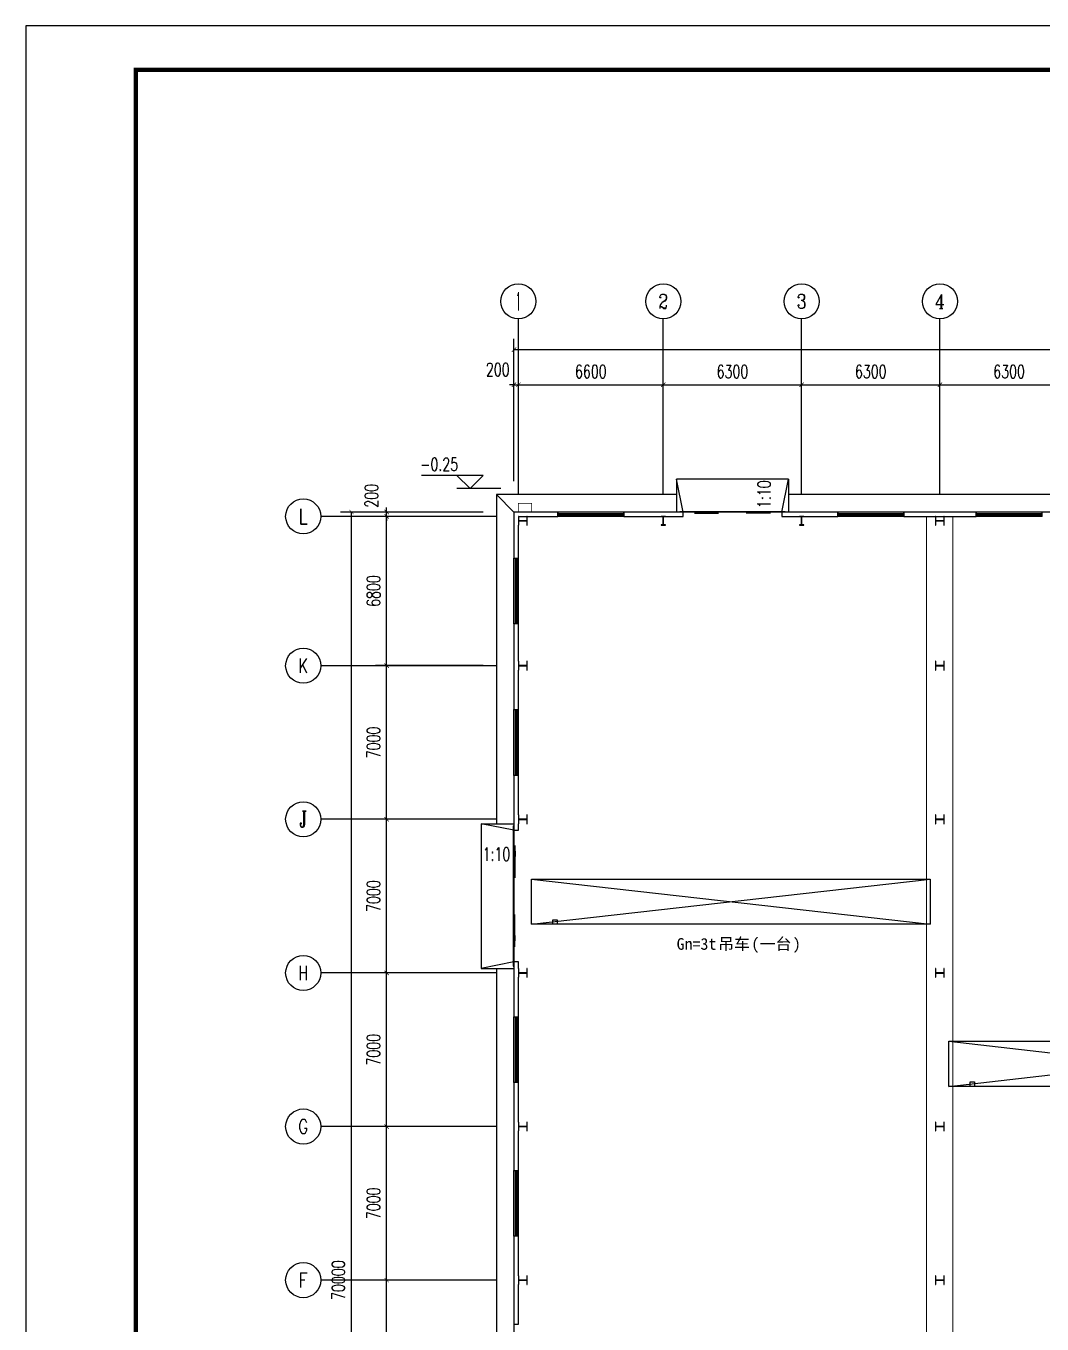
# Model space of a CAD drawing. Extents: x -417156 to 1571408, y 205758 to 1045562.
# Drawn here: x 1225598 to 1271875, y 927454 to 986603 of the extents above; entities that cross this region are included whole.
import ezdxf
from ezdxf.enums import TextEntityAlignment as Align

# ---------------------------------------------------------------- set-up
doc = ezdxf.new("R2010")
doc.units = 0
doc.header["$LTSCALE"] = 1000
doc.header["$MEASUREMENT"] = 0
doc.linetypes.add('DOTE', pattern=[2.42, 2, -0.2, 0.02, -0.2])
doc.layers.get('0').update_dxf_attribs({"linetype": 'CONTINUOUS'})
doc.layers.get('DEFPOINTS').update_dxf_attribs({"linetype": 'CONTINUOUS'})
for name, color, linetype in [('AXIS', 3, 'CONTINUOUS'), ('AXIS_TEXT', 7, 'CONTINUOUS'), ('COLUMN', 99, 'CONTINUOUS'), ('DIM_ELEV', 3, 'CONTINUOUS'), ('DIM_SYMB', 3, 'CONTINUOUS'), ('GROUND', 2, 'CONTINUOUS'), ('PUB_TEXT', 7, 'CONTINUOUS'), ('PUB_TITLE', 4, 'CONTINUOUS'), ('STAIR', 2, 'CONTINUOUS'), ('WALL', 9, 'CONTINUOUS'), ('WINDOW', 99, 'CONTINUOUS')]:
    doc.layers.add(name, color=color, linetype=linetype)
doc.styles.add('_TCH_AXIS', font='COMPLEX', dxfattribs={"bigfont": 'GBCBIG'})
doc.styles.add('_TCH_DIM', font='SIMPLEX', dxfattribs={"bigfont": 'GBCBIG'})
doc.styles.add('_TCH_DYN', font='')
doc.styles.add('COMPLEX', font='COMPLEX')
doc.styles.add('DIM_FONT', font='SIMPLEX', dxfattribs={"width": 0.7, "bigfont": 'GBCBIG'})
doc.styles.get('_TCH_DYN').set_extended_font_data('SimSun')
doc.dimstyles.new('DIMN200', dxfattribs={"dimscale": 2, "dimtxt": 300, "dimasz": 100, "dimexe": 250, "dimexo": 300, "dimgap": 150, "dimtad": 1, "dimdec": 0, "dimzin": 0, "dimtxsty": 'DIM_FONT', "dimblk": 'ARCHTICK', "dimcen": 0.09, "dimclrt": 7, "dimazin": 3, "dimtfac": 1, "dimtdec": 0, "dimtix": 1, "dimtmove": 0, "dimatfit": 3, "dimtolj": 1, "dimtzin": 0})

# ---------------------------------------------------------------- blocks, each defined once
blk = doc.blocks.new('_AXISO')
blk.add_circle((0, 0), 0.5)
at = {"layer": 'AXIS_TEXT', "style": 'COMPLEX', "width": 1.041667}
blk.add_attdef('A', text='', height=0.56, dxfattribs=at).set_placement((-0.25, -0.28), (0.25, -0.28), align=Align.FIT)
blk = doc.blocks.new('_ARCHTICK')
at = {"color": 0, "linetype": 'BYBLOCK', "const_width": 0.15}
blk.add_lwpolyline([(-0.5, -0.5), (0.5, 0.5)], dxfattribs=at)
blk = doc.blocks.new('*D59')
at = {"layer": 'AXIS', "color": 0}
for p, q in [((236509, 286158), (230009, 286158)), ((230509, 216158), (230509, 286158)), ((236509, 216158), (230009, 216158))]:
    blk.add_line(p, q, dxfattribs=at)
at = {"layer": 'DEFPOINTS', "color": 0}
for p in [(230509, 286158), (237109, 286158), (237109, 216158)]:
    blk.add_point(p, dxfattribs=at)
at = {"layer": 'AXIS', "color": 0, "xscale": 200, "yscale": 200, "zscale": 200}
for p, rotation in [((230509, 286158), 90), ((230509, 216158), 270)]:
    blk.add_blockref('_ARCHTICK', p, dxfattribs=dict(at, rotation=rotation))
at = {"layer": 'AXIS', "color": 7, "insert": (229909, 251158), "char_height": 600, "attachment_point": 5, "rotation": 90, "style": 'DIM_FONT'}
blk.add_mtext('\\A1;70000', dxfattribs=at)
blk = doc.blocks.new('*D65')
at = {"layer": 'AXIS', "color": 0}
for p, q in [((236509, 251158), (231609, 251158)), ((232109, 244158), (232109, 251158)), ((236509, 244158), (231609, 244158))]:
    blk.add_line(p, q, dxfattribs=at)
at = {"layer": 'DEFPOINTS', "color": 0}
for p in [(232109, 251158), (237109, 251158), (237109, 244158)]:
    blk.add_point(p, dxfattribs=at)
at = {"layer": 'AXIS', "color": 0, "xscale": 200, "yscale": 200, "zscale": 200}
for p, rotation in [((232109, 251158), 90), ((232109, 244158), 270)]:
    blk.add_blockref('_ARCHTICK', p, dxfattribs=dict(at, rotation=rotation))
at = {"layer": 'AXIS', "color": 7, "insert": (231509, 247658), "char_height": 600, "attachment_point": 5, "rotation": 90, "style": 'DIM_FONT'}
blk.add_mtext('\\A1;7000', dxfattribs=at)
blk = doc.blocks.new('*D66')
at = {"layer": 'AXIS', "color": 0}
for p, q in [((236509, 258158), (231609, 258158)), ((232109, 251158), (232109, 258158)), ((236509, 251158), (231609, 251158))]:
    blk.add_line(p, q, dxfattribs=at)
at = {"layer": 'DEFPOINTS', "color": 0}
for p in [(232109, 258158), (237109, 258158), (237109, 251158)]:
    blk.add_point(p, dxfattribs=at)
at = {"layer": 'AXIS', "color": 0, "xscale": 200, "yscale": 200, "zscale": 200}
for p, rotation in [((232109, 258158), 90), ((232109, 251158), 270)]:
    blk.add_blockref('_ARCHTICK', p, dxfattribs=dict(at, rotation=rotation))
at = {"layer": 'AXIS', "color": 7, "insert": (231509, 254658), "char_height": 600, "attachment_point": 5, "rotation": 90, "style": 'DIM_FONT'}
blk.add_mtext('\\A1;7000', dxfattribs=at)
blk = doc.blocks.new('*D67')
at = {"layer": 'AXIS', "color": 0}
for p, q in [((236509, 265158), (231609, 265158)), ((232109, 258158), (232109, 265158)), ((236509, 258158), (231609, 258158))]:
    blk.add_line(p, q, dxfattribs=at)
at = {"layer": 'DEFPOINTS', "color": 0}
for p in [(232109, 265158), (237109, 265158), (237109, 258158)]:
    blk.add_point(p, dxfattribs=at)
at = {"layer": 'AXIS', "color": 0, "xscale": 200, "yscale": 200, "zscale": 200}
for p, rotation in [((232109, 265158), 90), ((232109, 258158), 270)]:
    blk.add_blockref('_ARCHTICK', p, dxfattribs=dict(at, rotation=rotation))
at = {"layer": 'AXIS', "color": 7, "insert": (231509, 261658), "char_height": 600, "attachment_point": 5, "rotation": 90, "style": 'DIM_FONT'}
blk.add_mtext('\\A1;7000', dxfattribs=at)
blk = doc.blocks.new('*D68')
at = {"layer": 'AXIS', "color": 0}
for p, q in [((236509, 272158), (231609, 272158)), ((232109, 265158), (232109, 272158)), ((236509, 265158), (231609, 265158))]:
    blk.add_line(p, q, dxfattribs=at)
at = {"layer": 'DEFPOINTS', "color": 0}
for p in [(232109, 272158), (237109, 272158), (237109, 265158)]:
    blk.add_point(p, dxfattribs=at)
at = {"layer": 'AXIS', "color": 0, "xscale": 200, "yscale": 200, "zscale": 200}
for p, rotation in [((232109, 272158), 90), ((232109, 265158), 270)]:
    blk.add_blockref('_ARCHTICK', p, dxfattribs=dict(at, rotation=rotation))
at = {"layer": 'AXIS', "color": 7, "insert": (231509, 268658), "char_height": 600, "attachment_point": 5, "rotation": 90, "style": 'DIM_FONT'}
blk.add_mtext('\\A1;7000', dxfattribs=at)
blk = doc.blocks.new('*D69')
at = {"layer": 'AXIS', "color": 0}
for p, q in [((236509, 279158), (231609, 279158)), ((232109, 272158), (232109, 279158)), ((236509, 272158), (231609, 272158))]:
    blk.add_line(p, q, dxfattribs=at)
at = {"layer": 'DEFPOINTS', "color": 0}
for p in [(232109, 279158), (237109, 279158), (237109, 272158)]:
    blk.add_point(p, dxfattribs=at)
at = {"layer": 'AXIS', "color": 0, "xscale": 200, "yscale": 200, "zscale": 200}
for p, rotation in [((232109, 279158), 90), ((232109, 272158), 270)]:
    blk.add_blockref('_ARCHTICK', p, dxfattribs=dict(at, rotation=rotation))
at = {"layer": 'AXIS', "color": 7, "insert": (231509, 275658), "char_height": 600, "attachment_point": 5, "rotation": 90, "style": 'DIM_FONT'}
blk.add_mtext('\\A1;7000', dxfattribs=at)
blk = doc.blocks.new('*D70')
at = {"layer": 'AXIS', "color": 0}
for p, q in [((236509, 285958), (231609, 285958)), ((232109, 279158), (232109, 285958)), ((236509, 279158), (231609, 279158))]:
    blk.add_line(p, q, dxfattribs=at)
at = {"layer": 'DEFPOINTS', "color": 0}
for p in [(232109, 285958), (237109, 285958), (237109, 279158)]:
    blk.add_point(p, dxfattribs=at)
at = {"layer": 'AXIS', "color": 0, "xscale": 200, "yscale": 200, "zscale": 200}
for p, rotation in [((232109, 285958), 90), ((232109, 279158), 270)]:
    blk.add_blockref('_ARCHTICK', p, dxfattribs=dict(at, rotation=rotation))
at = {"layer": 'AXIS', "color": 7, "insert": (231509, 282558), "char_height": 600, "attachment_point": 5, "rotation": 90, "style": 'DIM_FONT'}
blk.add_mtext('\\A1;6800', dxfattribs=at)
blk = doc.blocks.new('*D71')
at = {"layer": 'AXIS', "color": 0}
for p, q in [((232109, 286158), (232109, 286358)), ((236509, 286158), (231609, 286158)), ((236509, 285958), (231609, 285958)), ((232109, 285958), (232109, 286158)), ((232109, 285958), (232109, 285758))]:
    blk.add_line(p, q, dxfattribs=at)
at = {"layer": 'DEFPOINTS', "color": 0}
for p in [(232109, 286158), (237109, 286158), (237109, 285958)]:
    blk.add_point(p, dxfattribs=at)
at = {"layer": 'AXIS', "color": 0, "xscale": 200, "yscale": 200, "zscale": 200}
for p, rotation in [((232109, 286158), 270), ((232109, 285958), 90)]:
    blk.add_blockref('_ARCHTICK', p, dxfattribs=dict(at, rotation=rotation))
at = {"layer": 'AXIS', "color": 7, "insert": (231419, 286898), "char_height": 600, "attachment_point": 5, "rotation": 90, "style": 'DIM_FONT'}
blk.add_mtext('\\A1;200', dxfattribs=at)
blk = doc.blocks.new('$WINLIB2D$00000001')
for p, q in [((-0.5, 0.5), (0.5, 0.5)), ((-0.5, 0.5), (-0.5, -0.5)), ((0.5, -0.5), (0.5, 0.5)), ((0.5, 0.167), (-0.5, 0.167)), ((0.5, -0.167), (-0.5, -0.167)), ((-0.5, -0.5), (0.5, -0.5))]:
    blk.add_line(p, q)
blk = doc.blocks.new('$DORLIB2D$00000130')
at = {"color": 0, "linetype": 'CONTINUOUS'}
for p, q in [((-0.5333, 0.6601), (-0.5333, 0.5127)), ((0, 0.6601), (-0.5333, 0.6601)), ((0, 0.5127), (0, 0.6601)), ((0.5333, 0.6601), (0, 0.6601)), ((0.5333, 0.6601), (0.5333, 0.5127)), ((0, 0.5127), (-0.5333, 0.5127)), ((0.5333, 0.5127), (0, 0.5127)), ((-0.3853, 0.2694), (-0.1396, 0.2694)), ((-0.3853, 0.2694), (-0.2999, 0.2144)), ((-0.2999, 0.2144), (-0.2999, 0.2694)), ((0.3853, 0.2694), (0.1396, 0.2694)), ((0.2999, 0.2144), (0.2999, 0.2694)), ((0.3853, 0.2694), (0.2999, 0.2144))]:
    blk.add_line(p, q, dxfattribs=at)
blk = doc.blocks.new('*D106')
at = {"layer": 'AXIS', "color": 0}
for p, q in [((237909, 287558), (237909, 294058)), ((352309, 287558), (352309, 294058)), ((237909, 293558), (352309, 293558))]:
    blk.add_line(p, q, dxfattribs=at)
at = {"layer": 'DEFPOINTS', "color": 0}
for p in [(352309, 293558), (237909, 286958), (352309, 286958)]:
    blk.add_point(p, dxfattribs=at)
at = {"layer": 'AXIS', "color": 0, "xscale": 200, "yscale": 200, "zscale": 200, "rotation": 180}
blk.add_blockref('_ARCHTICK', (237909, 293558), dxfattribs=at)
at = {"layer": 'AXIS', "color": 0, "xscale": 200, "yscale": 200, "zscale": 200}
blk.add_blockref('_ARCHTICK', (352309, 293558), dxfattribs=at)
at = {"layer": 'AXIS', "color": 7, "insert": (295109, 294158), "char_height": 600, "attachment_point": 5, "style": 'DIM_FONT'}
blk.add_mtext('\\A1;114400', dxfattribs=at)
blk = doc.blocks.new('*D107')
at = {"layer": 'AXIS', "color": 0}
for p, q in [((237909, 287558), (237909, 292458)), ((238109, 287558), (238109, 292458)), ((237909, 291958), (237709, 291958)), ((237909, 291958), (238109, 291958)), ((238109, 291958), (238309, 291958))]:
    blk.add_line(p, q, dxfattribs=at)
at = {"layer": 'DEFPOINTS', "color": 0}
for p in [(238109, 291958), (237909, 286958), (238109, 286958)]:
    blk.add_point(p, dxfattribs=at)
at = {"layer": 'AXIS', "color": 0, "xscale": 200, "yscale": 200, "zscale": 200}
blk.add_blockref('_ARCHTICK', (237909, 291958), dxfattribs=at)
at = {"layer": 'AXIS', "color": 0, "xscale": 200, "yscale": 200, "zscale": 200, "rotation": 180}
blk.add_blockref('_ARCHTICK', (238109, 291958), dxfattribs=at)
at = {"layer": 'AXIS', "color": 7, "insert": (237169, 292648), "char_height": 600, "attachment_point": 5, "style": 'DIM_FONT'}
blk.add_mtext('\\A1;200', dxfattribs=at)
blk = doc.blocks.new('*D108')
at = {"layer": 'AXIS', "color": 0}
for p, q in [((238109, 287558), (238109, 292458)), ((244709, 287558), (244709, 292458)), ((238109, 291958), (244709, 291958))]:
    blk.add_line(p, q, dxfattribs=at)
at = {"layer": 'DEFPOINTS', "color": 0}
for p in [(244709, 291958), (238109, 286958), (244709, 286958)]:
    blk.add_point(p, dxfattribs=at)
at = {"layer": 'AXIS', "color": 0, "xscale": 200, "yscale": 200, "zscale": 200, "rotation": 180}
blk.add_blockref('_ARCHTICK', (238109, 291958), dxfattribs=at)
at = {"layer": 'AXIS', "color": 0, "xscale": 200, "yscale": 200, "zscale": 200}
blk.add_blockref('_ARCHTICK', (244709, 291958), dxfattribs=at)
at = {"layer": 'AXIS', "color": 7, "insert": (241409, 292558), "char_height": 600, "attachment_point": 5, "style": 'DIM_FONT'}
blk.add_mtext('\\A1;6600', dxfattribs=at)
blk = doc.blocks.new('*D109')
at = {"layer": 'AXIS', "color": 0}
for p, q in [((244709, 287558), (244709, 292458)), ((251009, 287558), (251009, 292458)), ((244709, 291958), (251009, 291958))]:
    blk.add_line(p, q, dxfattribs=at)
at = {"layer": 'DEFPOINTS', "color": 0}
for p in [(251009, 291958), (244709, 286958), (251009, 286958)]:
    blk.add_point(p, dxfattribs=at)
at = {"layer": 'AXIS', "color": 0, "xscale": 200, "yscale": 200, "zscale": 200, "rotation": 180}
blk.add_blockref('_ARCHTICK', (244709, 291958), dxfattribs=at)
at = {"layer": 'AXIS', "color": 0, "xscale": 200, "yscale": 200, "zscale": 200}
blk.add_blockref('_ARCHTICK', (251009, 291958), dxfattribs=at)
at = {"layer": 'AXIS', "color": 7, "insert": (247859, 292558), "char_height": 600, "attachment_point": 5, "style": 'DIM_FONT'}
blk.add_mtext('\\A1;6300', dxfattribs=at)
blk = doc.blocks.new('*D110')
at = {"layer": 'AXIS', "color": 0}
for p, q in [((251009, 287558), (251009, 292458)), ((257309, 287558), (257309, 292458)), ((251009, 291958), (257309, 291958))]:
    blk.add_line(p, q, dxfattribs=at)
at = {"layer": 'DEFPOINTS', "color": 0}
for p in [(257309, 291958), (251009, 286958), (257309, 286958)]:
    blk.add_point(p, dxfattribs=at)
at = {"layer": 'AXIS', "color": 0, "xscale": 200, "yscale": 200, "zscale": 200, "rotation": 180}
blk.add_blockref('_ARCHTICK', (251009, 291958), dxfattribs=at)
at = {"layer": 'AXIS', "color": 0, "xscale": 200, "yscale": 200, "zscale": 200}
blk.add_blockref('_ARCHTICK', (257309, 291958), dxfattribs=at)
at = {"layer": 'AXIS', "color": 7, "insert": (254159, 292558), "char_height": 600, "attachment_point": 5, "style": 'DIM_FONT'}
blk.add_mtext('\\A1;6300', dxfattribs=at)
blk = doc.blocks.new('*D111')
at = {"layer": 'AXIS', "color": 0}
for p, q in [((257309, 287558), (257309, 292458)), ((263609, 287558), (263609, 292458)), ((257309, 291958), (263609, 291958))]:
    blk.add_line(p, q, dxfattribs=at)
at = {"layer": 'DEFPOINTS', "color": 0}
for p in [(263609, 291958), (257309, 286958), (263609, 286958)]:
    blk.add_point(p, dxfattribs=at)
at = {"layer": 'AXIS', "color": 0, "xscale": 200, "yscale": 200, "zscale": 200, "rotation": 180}
blk.add_blockref('_ARCHTICK', (257309, 291958), dxfattribs=at)
at = {"layer": 'AXIS', "color": 0, "xscale": 200, "yscale": 200, "zscale": 200}
blk.add_blockref('_ARCHTICK', (263609, 291958), dxfattribs=at)
at = {"layer": 'AXIS', "color": 7, "insert": (260459, 292558), "char_height": 600, "attachment_point": 5, "style": 'DIM_FONT'}
blk.add_mtext('\\A1;6300', dxfattribs=at)
blk = doc.blocks.new('DC')
at = {"color": 2}
for p, q in [((2139922, 388954), (2158083, 391012)), ((2139922, 391012), (2158083, 388954))]:
    blk.add_line(p, q, dxfattribs=at)
for points in [[(2139922, 391012), (2158083, 391012), (2158083, 388954), (2139922, 388954)], [(2140895, 389154), (2141095, 389154), (2141095, 388954), (2140895, 388954)]]:
    blk.add_lwpolyline(points, close=True, dxfattribs=at)
blk = doc.blocks.new('E22')
at = {"color": 8, "const_width": 30}
blk.add_lwpolyline([(238709, 286157.7), (238709, 286557.7), (238109, 286557.7), (238109, 286157.7)], dxfattribs=at)
at = {"layer": 'AXIS', "color": 8}
for p, q in [((238109, 286957.7), (238109, 294957.7)), ((244709, 286957.7), (244709, 294957.7)), ((251009, 286957.7), (251009, 294957.7)), ((257309, 286957.7), (257309, 294957.7)), ((237109, 285957.7), (229109, 285957.7)), ((237109, 279157.7), (229109, 279157.7)), ((237109, 272157.7), (229109, 272157.7)), ((237109, 265157.7), (229109, 265157.7)), ((237109, 258157.7), (229109, 258157.7)), ((237109, 251157.7), (229109, 251157.7))]:
    blk.add_line(p, q, dxfattribs=at)
at = {"layer": 'COLUMN', "color": 8}
for p, q in [((238125, 285957.7), (238109, 285957.7)), ((238109, 285957.7), (238109, 285557.7)), ((238125, 285762.7), (238125, 285957.7)), ((238493, 285762.7), (238125, 285762.7)), ((238125, 285752.7), (238493, 285752.7)), ((238125, 285557.7), (238125, 285752.7)), ((238509, 285957.7), (238493, 285957.7)), ((238493, 285957.7), (238493, 285762.7)), ((238493, 285752.7), (238493, 285557.7)), ((238509, 285557.7), (238509, 285957.7)), ((244809, 285957.7), (244609, 285957.7)), ((244609, 285957.7), (244609, 285947.7)), ((244609, 285947.7), (244696.8, 285947.7)), ((244696.8, 285947.7), (244701.8, 285942.7)), ((244701.8, 285942.7), (244701.8, 285572.7)), ((244707.8, 285942.7), (244712.8, 285947.7)), ((244707.8, 285572.7), (244707.8, 285942.7)), ((244712.8, 285947.7), (244809, 285947.7)), ((244809, 285947.7), (244809, 285957.7)), ((251111, 285957.7), (250911, 285957.7)), ((250911, 285957.7), (250911, 285947.7)), ((250911, 285947.7), (250998.8, 285947.7)), ((250998.8, 285947.7), (251003.8, 285942.7)), ((251003.8, 285942.7), (251003.8, 285572.7)), ((251009.8, 285942.7), (251014.8, 285947.7)), ((251009.8, 285572.7), (251009.8, 285942.7)), ((251014.8, 285947.7), (251111, 285947.7)), ((251111, 285947.7), (251111, 285957.7)), ((257125, 285957.7), (257109, 285957.7)), ((257109, 285957.7), (257109, 285557.7)), ((257125, 285762.7), (257125, 285957.7)), ((257493, 285762.7), (257125, 285762.7)), ((257125, 285752.7), (257493, 285752.7)), ((257125, 285557.7), (257125, 285752.7)), ((257509, 285957.7), (257493, 285957.7)), ((257493, 285957.7), (257493, 285762.7)), ((257493, 285752.7), (257493, 285557.7)), ((257509, 285557.7), (257509, 285957.7)), ((238109, 285557.7), (238125, 285557.7)), ((238493, 285557.7), (238509, 285557.7)), ((244696.8, 285567.7), (244609, 285567.7)), ((244609, 285567.7), (244609, 285557.7)), ((244609, 285557.7), (244809, 285557.7)), ((244701.8, 285572.7), (244696.8, 285567.7)), ((244712.8, 285567.7), (244707.8, 285572.7)), ((244809, 285567.7), (244712.8, 285567.7)), ((244809, 285557.7), (244809, 285567.7)), ((250998.8, 285567.7), (250911, 285567.7)), ((250911, 285567.7), (250911, 285557.7)), ((250911, 285557.7), (251111, 285557.7)), ((251003.8, 285572.7), (250998.8, 285567.7)), ((251014.8, 285567.7), (251009.8, 285572.7)), ((251111, 285567.7), (251014.8, 285567.7)), ((251111, 285557.7), (251111, 285567.7)), ((257109, 285557.7), (257125, 285557.7)), ((257493, 285557.7), (257509, 285557.7)), ((238125, 279357.7), (238109, 279357.7)), ((238109, 279357.7), (238109, 278957.7)), ((238125, 279162.7), (238125, 279357.7)), ((238509, 279357.7), (238493, 279357.7)), ((238493, 279357.7), (238493, 279162.7)), ((238509, 278957.7), (238509, 279357.7)), ((257125, 279357.7), (257109, 279357.7)), ((257109, 279357.7), (257109, 278957.7)), ((257125, 279162.7), (257125, 279357.7)), ((257509, 279357.7), (257493, 279357.7)), ((257493, 279357.7), (257493, 279162.7)), ((257509, 278957.7), (257509, 279357.7)), ((238109, 278957.7), (238125, 278957.7)), ((238493, 279162.7), (238125, 279162.7)), ((238125, 279152.7), (238493, 279152.7)), ((238125, 278957.7), (238125, 279152.7)), ((238493, 279152.7), (238493, 278957.7)), ((238493, 278957.7), (238509, 278957.7)), ((257109, 278957.7), (257125, 278957.7)), ((257493, 279162.7), (257125, 279162.7)), ((257125, 279152.7), (257493, 279152.7)), ((257125, 278957.7), (257125, 279152.7)), ((257493, 279152.7), (257493, 278957.7)), ((257493, 278957.7), (257509, 278957.7)), ((238125, 272357.7), (238109, 272357.7)), ((238109, 272357.7), (238109, 271957.7)), ((238125, 272162.7), (238125, 272357.7)), ((238493, 272162.7), (238125, 272162.7)), ((238125, 272152.7), (238493, 272152.7)), ((238125, 271957.7), (238125, 272152.7)), ((238509, 272357.7), (238493, 272357.7)), ((238493, 272357.7), (238493, 272162.7)), ((238493, 272152.7), (238493, 271957.7)), ((238509, 271957.7), (238509, 272357.7)), ((257125, 272357.7), (257109, 272357.7)), ((257109, 272357.7), (257109, 271957.7)), ((257125, 272162.7), (257125, 272357.7)), ((257493, 272162.7), (257125, 272162.7)), ((257125, 272152.7), (257493, 272152.7)), ((257125, 271957.7), (257125, 272152.7)), ((257509, 272357.7), (257493, 272357.7)), ((257493, 272357.7), (257493, 272162.7)), ((257493, 272152.7), (257493, 271957.7)), ((257509, 271957.7), (257509, 272357.7)), ((238109, 271957.7), (238125, 271957.7)), ((238493, 271957.7), (238509, 271957.7)), ((257109, 271957.7), (257125, 271957.7)), ((257493, 271957.7), (257509, 271957.7)), ((238125, 265357.7), (238109, 265357.7)), ((238109, 265357.7), (238109, 264957.7)), ((238125, 265162.7), (238125, 265357.7)), ((238493, 265162.7), (238125, 265162.7)), ((238125, 265152.7), (238493, 265152.7)), ((238125, 264957.7), (238125, 265152.7)), ((238509, 265357.7), (238493, 265357.7)), ((238493, 265357.7), (238493, 265162.7)), ((238493, 265152.7), (238493, 264957.7)), ((238509, 264957.7), (238509, 265357.7)), ((257125, 265357.7), (257109, 265357.7)), ((257109, 265357.7), (257109, 264957.7)), ((257125, 265162.7), (257125, 265357.7)), ((257493, 265162.7), (257125, 265162.7)), ((257125, 265152.7), (257493, 265152.7)), ((257125, 264957.7), (257125, 265152.7)), ((257509, 265357.7), (257493, 265357.7)), ((257493, 265357.7), (257493, 265162.7)), ((257493, 265152.7), (257493, 264957.7)), ((257509, 264957.7), (257509, 265357.7)), ((238109, 264957.7), (238125, 264957.7)), ((238493, 264957.7), (238509, 264957.7)), ((257109, 264957.7), (257125, 264957.7)), ((257493, 264957.7), (257509, 264957.7)), ((238125, 258357.7), (238109, 258357.7)), ((238109, 258357.7), (238109, 257957.7)), ((238109, 257957.7), (238125, 257957.7)), ((238125, 258162.7), (238125, 258357.7)), ((238493, 258162.7), (238125, 258162.7)), ((238125, 258152.7), (238493, 258152.7)), ((238125, 257957.7), (238125, 258152.7)), ((238509, 258357.7), (238493, 258357.7)), ((238493, 258357.7), (238493, 258162.7)), ((238493, 258152.7), (238493, 257957.7)), ((238493, 257957.7), (238509, 257957.7)), ((238509, 257957.7), (238509, 258357.7)), ((257125, 258357.7), (257109, 258357.7)), ((257109, 258357.7), (257109, 257957.7)), ((257109, 257957.7), (257125, 257957.7)), ((257125, 258162.7), (257125, 258357.7)), ((257493, 258162.7), (257125, 258162.7)), ((257125, 258152.7), (257493, 258152.7)), ((257125, 257957.7), (257125, 258152.7)), ((257509, 258357.7), (257493, 258357.7)), ((257493, 258357.7), (257493, 258162.7)), ((257493, 258152.7), (257493, 257957.7)), ((257493, 257957.7), (257509, 257957.7)), ((257509, 257957.7), (257509, 258357.7)), ((238125, 251357.7), (238109, 251357.7)), ((238109, 251357.7), (238109, 250957.7)), ((238109, 250957.7), (238125, 250957.7)), ((238125, 251162.7), (238125, 251357.7)), ((238493, 251162.7), (238125, 251162.7)), ((238125, 251152.7), (238493, 251152.7)), ((238125, 250957.7), (238125, 251152.7)), ((238509, 251357.7), (238493, 251357.7)), ((238493, 251357.7), (238493, 251162.7)), ((238493, 251152.7), (238493, 250957.7)), ((238493, 250957.7), (238509, 250957.7)), ((238509, 250957.7), (238509, 251357.7)), ((257125, 251357.7), (257109, 251357.7)), ((257109, 251357.7), (257109, 250957.7)), ((257109, 250957.7), (257125, 250957.7)), ((257125, 251162.7), (257125, 251357.7)), ((257493, 251162.7), (257125, 251162.7)), ((257125, 251152.7), (257493, 251152.7)), ((257125, 250957.7), (257125, 251152.7)), ((257509, 251357.7), (257493, 251357.7)), ((257493, 251357.7), (257493, 251162.7)), ((257493, 251152.7), (257493, 250957.7)), ((257493, 250957.7), (257509, 250957.7)), ((257509, 250957.7), (257509, 251357.7))]:
    blk.add_line(p, q, dxfattribs=at)
at = {"layer": 'DIM_ELEV', "color": 8}
for p, q in [((236509.3, 287825.5), (233696.4, 287825.5)), ((235909.3, 287225.5), (235309.3, 287825.5)), ((235909.3, 287225.5), (236509.3, 287825.5)), ((237309.3, 287225.5), (235309.3, 287225.5))]:
    blk.add_line(p, q, dxfattribs=at)
at = {"layer": 'DIM_SYMB', "color": 8}
for points in [[(249808.5, 286431.4, 0, 0, 0), (249808.5, 286868.9, 160, 0, 0), (249808.5, 287468.9, 0, 0, 0)], [(237681.9, 270060.6, 0, 0, 0), (237101.3, 270060.6, 160, 0, 0), (236501.3, 270060.6, 0, 0, 0)]]:
    blk.add_lwpolyline(points, format="xyseb", dxfattribs=at)
at = {"layer": 'GROUND', "color": 8}
for p, q in [((245308.8, 286957.7), (237109, 286957.7)), ((237109, 286957.7), (237109, 271957.7)), ((237909, 286157.7), (237109, 286957.7)), ((264208.8, 286957.7), (250408.8, 286957.7)), ((245308.8, 286157.7), (237909, 286157.7)), ((237909, 286157.7), (237909, 271957.7)), ((264208.8, 286157.7), (250408.8, 286157.7)), ((237109, 265357.7), (237109, 236957.7)), ((237909, 265357.7), (237909, 236957.7))]:
    blk.add_line(p, q, dxfattribs=at)
at = {"layer": 'STAIR', "color": 8}
for p, q in [((250408.8, 287657.7), (245308.8, 287657.7)), ((245308.8, 287657.7), (245308.8, 286157.7)), ((245608.8, 286157.7), (245308.8, 287657.7)), ((250108.8, 286157.7), (250408.8, 287657.7)), ((250408.8, 287657.7), (250408.8, 286157.7)), ((250408.8, 286157.7), (245308.8, 286157.7)), ((236409, 271957.7), (236409, 265357.7)), ((236409, 271957.7), (237909, 271957.7)), ((237909, 271657.7), (236409, 271957.7)), ((237909, 271957.7), (237909, 265357.7)), ((237909, 265657.7), (236409, 265357.7)), ((236409, 265357.7), (237909, 265357.7))]:
    blk.add_line(p, q, dxfattribs=at)
at = {"layer": 'WALL', "color": 8}
for p, q in [((237909, 286157.7), (237909, 284057.7)), ((239909, 286157.7), (237909, 286157.7)), ((238125, 285957.7), (238493, 285957.7)), ((238509, 285957.7), (239909, 285957.7)), ((239909, 285957.7), (239909, 286157.7)), ((244709, 286157.7), (242909, 286157.7)), ((242909, 286157.7), (242909, 285957.7)), ((242909, 285957.7), (244609, 285957.7)), ((245608.8, 286157.7), (244709, 286157.7)), ((244809, 285957.7), (245608.8, 285957.7)), ((245608.8, 285957.7), (245608.8, 286157.7)), ((251006.9, 286157.7), (250108.8, 286157.7)), ((250108.8, 286157.7), (250108.8, 285957.7)), ((250108.8, 285957.7), (250911, 285957.7)), ((252659, 286157.7), (251006.9, 286157.7)), ((251111, 285957.7), (252659, 285957.7)), ((252659, 285957.7), (252659, 286157.7)), ((257109, 286157.7), (255659, 286157.7)), ((255659, 286157.7), (255659, 285957.7)), ((255659, 285957.7), (257109, 285957.7)), ((258959, 286157.7), (257109, 286157.7)), ((257125, 285957.7), (257493, 285957.7)), ((257509, 285957.7), (258959, 285957.7)), ((258959, 285957.7), (258959, 286157.7)), ((238109, 284057.7), (238109, 285557.7)), ((237909, 284057.7), (238109, 284057.7)), ((238109, 281057.7), (237909, 281057.7)), ((237909, 281057.7), (237909, 279157.7)), ((238109, 279357.7), (238109, 281057.7)), ((237909, 279157.7), (237909, 277157.7)), ((238109, 277157.7), (238109, 278957.7)), ((237909, 277157.7), (238109, 277157.7)), ((238109, 274157.7), (237909, 274157.7)), ((237909, 274157.7), (237909, 272157.7)), ((238109, 272357.7), (238109, 274157.7)), ((237909, 272157.7), (237909, 271657.7)), ((237909, 271657.7), (238109, 271657.7)), ((238109, 271657.7), (238109, 271957.7)), ((238109, 265657.7), (237909, 265657.7)), ((237909, 265657.7), (237909, 265157.7)), ((238109, 265357.7), (238109, 265657.7)), ((237909, 265157.7), (237909, 263157.7)), ((238109, 263157.7), (238109, 264957.7)), ((237909, 263157.7), (238109, 263157.7)), ((238109, 260157.7), (237909, 260157.7)), ((237909, 260157.7), (237909, 258157.7)), ((238109, 258357.7), (238109, 260157.7)), ((237909, 258157.7), (237909, 256157.7)), ((238109, 256157.7), (238109, 257957.7)), ((237909, 256157.7), (238109, 256157.7)), ((238109, 253157.7), (237909, 253157.7)), ((237909, 253157.7), (237909, 251157.7)), ((238109, 251357.7), (238109, 253157.7)), ((237909, 251157.7), (237909, 249157.7)), ((238109, 249157.7), (238109, 250957.7)), ((237909, 249157.7), (238109, 249157.7))]:
    blk.add_line(p, q, dxfattribs=at)
at = {"layer": 'AXIS', "color": 8}
ref = blk.add_blockref('_AXISO', (238109, 295757.7), dxfattribs=dict(at, xscale=1600, yscale=1600, zscale=1600))
ref.add_attrib('A', '1', dxfattribs={"layer": 'AXIS_TEXT', "color": 8, "height": 832.5, "style": '_TCH_AXIS', "width": 0.555556}).set_placement((238009.9, 295341.5), (238208.1, 295341.5), align=Align.FIT)
ref = blk.add_blockref('_AXISO', (244709, 295757.7), dxfattribs=dict(at, xscale=1600, yscale=1600, zscale=1600))
ref.add_attrib('A', '2', dxfattribs={"layer": 'AXIS_TEXT', "color": 8, "height": 657.6, "style": '_TCH_AXIS'}).set_placement((244489.8, 295429), (244928.2, 295429), align=Align.FIT)
ref = blk.add_blockref('_AXISO', (251009, 295757.7), dxfattribs=dict(at, xscale=1600, yscale=1600, zscale=1600))
ref.add_attrib('A', '3', dxfattribs={"layer": 'AXIS_TEXT', "color": 8, "height": 657.6, "style": '_TCH_AXIS'}).set_placement((250789.8, 295429), (251228.2, 295429), align=Align.FIT)
ref = blk.add_blockref('_AXISO', (257309, 295757.7), dxfattribs=dict(at, xscale=1600, yscale=1600, zscale=1600))
ref.add_attrib('A', '4', dxfattribs={"layer": 'AXIS_TEXT', "color": 8, "height": 641, "style": '_TCH_AXIS', "width": 0.9375}).set_placement((257080.1, 295437.2), (257537.9, 295437.2), align=Align.FIT)
ref = blk.add_blockref('_AXISO', (228309, 285957.7), dxfattribs=dict(at, xscale=1600, yscale=1600, zscale=1600))
ref.add_attrib('A', 'L', dxfattribs={"layer": 'AXIS_TEXT', "color": 8, "height": 692.6, "style": '_TCH_AXIS', "width": 0.8}).set_placement((228111.1, 285611.5), (228506.9, 285611.5), align=Align.FIT)
ref = blk.add_blockref('_AXISO', (228309, 279157.7), dxfattribs=dict(at, xscale=1600, yscale=1600, zscale=1600))
ref.add_attrib('A', 'K', dxfattribs={"layer": 'AXIS_TEXT', "color": 8, "height": 657.6, "style": '_TCH_AXIS', "width": 0.736842}).set_placement((228089.8, 278829), (228528.2, 278829), align=Align.FIT)
ref = blk.add_blockref('_AXISO', (228309, 272157.7), dxfattribs=dict(at, xscale=1600, yscale=1600, zscale=1600))
ref.add_attrib('A', 'J', dxfattribs={"layer": 'AXIS_TEXT', "color": 8, "height": 729.9, "style": '_TCH_AXIS', "width": 0.909091}).set_placement((228135.2, 271792.8), (228482.8, 271792.8), align=Align.FIT)
ref = blk.add_blockref('_AXISO', (228309, 265157.7), dxfattribs=dict(at, xscale=1600, yscale=1600, zscale=1600))
ref.add_attrib('A', 'H', dxfattribs={"layer": 'AXIS_TEXT', "color": 8, "height": 657.6, "style": '_TCH_AXIS', "width": 0.7}).set_placement((228089.8, 264829), (228528.2, 264829), align=Align.FIT)
ref = blk.add_blockref('_AXISO', (228309, 258157.7), dxfattribs=dict(at, xscale=1600, yscale=1600, zscale=1600))
ref.add_attrib('A', 'G', dxfattribs={"layer": 'AXIS_TEXT', "color": 8, "height": 641, "style": '_TCH_AXIS', "width": 0.833333}).set_placement((228080.1, 257837.2), (228537.9, 257837.2), align=Align.FIT)
ref = blk.add_blockref('_AXISO', (228309, 251157.7), dxfattribs=dict(at, xscale=1600, yscale=1600, zscale=1600))
ref.add_attrib('A', 'F', dxfattribs={"layer": 'AXIS_TEXT', "color": 8, "height": 674.8, "style": '_TCH_AXIS', "width": 0.8125}).set_placement((228100.1, 250820.4), (228517.8, 250820.4), align=Align.FIT)
at = {"layer": 'WINDOW', "color": 8}
for name, p, xscale, yscale, zscale, rotation in [('$WINLIB2D$00000001', (241409, 286057.7), 3000, 200, 3000, 180), ('$DORLIB2D$00000130', (247858.8, 286057.7), 4500, -200, 4500, 180), ('$WINLIB2D$00000001', (254159, 286057.7), 3000, 200, 3000, 180), ('$WINLIB2D$00000001', (260459, 286057.7), 3000, 200, 3000, 180), ('$WINLIB2D$00000001', (238009, 282557.7), -3000, 200, -3000, 270), ('$WINLIB2D$00000001', (238009, 275657.7), -3000, 200, -3000, 270), ('$DORLIB2D$00000130', (238009, 268657.7), -6000, -200, -6000, 270), ('$WINLIB2D$00000001', (238009, 261657.7), -3000, 200, -3000, 270), ('$WINLIB2D$00000001', (238009, 254657.7), -3000, 200, -3000, 270)]:
    blk.add_blockref(name, p, dxfattribs=dict(at, xscale=xscale, yscale=yscale, zscale=zscale, rotation=rotation))
at = {"layer": 'PUB_TEXT', "color": 7, "style": '_TCH_DIM', "width": 0.705882}
blk.add_text('-0.25', height=595, dxfattribs=at).set_placement((233636.4, 288035.5))
at = {"layer": 'PUB_TEXT', "color": 8, "style": '_TCH_DIM', "width": 0.705882}
blk.add_text('1:10', height=595, rotation=90, dxfattribs=at).set_placement((249598.5, 286340.1))
blk.add_text('1:10', height=595, dxfattribs=at).set_placement((236481.6, 270270.6))
at = {"layer": 'AXIS', "color": 8}
for p1, p2, distance, picture, middle in [((237909, 286957.7), (352309, 286957.7), 6600, '*D106', (295109, 294157.7)), ((238109, 286957.7), (244709, 286957.7), 5000, '*D108', (241409, 292557.7)), ((244709, 286957.7), (251009, 286957.7), 5000, '*D109', (247859, 292557.7)), ((251009, 286957.7), (257309, 286957.7), 5000, '*D110', (254159, 292557.7)), ((257309, 286957.7), (263609, 286957.7), 5000, '*D111', (260459, 292557.7)), ((237109, 216157.7), (237109, 286157.7), 6600, '*D59', (229909, 251157.7)), ((237109, 279157.7), (237109, 285957.7), 5000, '*D70', (231509, 282557.7)), ((237109, 272157.7), (237109, 279157.7), 5000, '*D69', (231509, 275657.7)), ((237109, 265157.7), (237109, 272157.7), 5000, '*D68', (231509, 268657.7)), ((237109, 258157.7), (237109, 265157.7), 5000, '*D67', (231509, 261657.7)), ((237109, 251157.7), (237109, 258157.7), 5000, '*D66', (231509, 254657.7)), ((237109, 244157.7), (237109, 251157.7), 5000, '*D65', (231509, 247657.7))]:
    dim = blk.add_aligned_dim(p1=p1, p2=p2, distance=distance, dimstyle='DIMN200', dxfattribs=at)
    dim.commit()
    dim.dimension.update_dxf_attribs({"geometry": picture, "text_midpoint": middle})
for base, p1, p2, angle, picture, middle in [((238109, 291957.7), (237909, 286957.7), (238109, 286957.7), 0, '*D107', (237169, 292647.7)), ((232109, 286157.7), (237109, 285957.7), (237109, 286157.7), 90, '*D71', (231419, 286897.7))]:
    dim = blk.add_linear_dim(base=base, p1=p1, p2=p2, angle=angle, dimstyle='DIMN200', dxfattribs=at)
    dim.commit()
    dim.dimension.update_dxf_attribs({"geometry": picture, "text_midpoint": middle, "dimtype": 161})

msp = doc.modelspace()

# ---------------------------------------------------------------- linework, layer by layer
at = {"color": 2, "linetype": 'DOTE', "const_width": 50}
for points in [[(1266612, 964254), (1266612, 894654)], [(1267812, 964254), (1267812, 894654)]]:
    msp.add_lwpolyline(points, dxfattribs=at)
at = {"layer": 'PUB_TITLE'}
msp.add_lwpolyline([(1225598, 867803), (1393798, 867803), (1393798, 986603), (1225598, 986603)], close=True, dxfattribs=at)
at = {"layer": 'PUB_TITLE', "const_width": 200}
msp.add_lwpolyline([(1230598, 869803), (1391798, 869803), (1391798, 984603), (1230598, 984603)], close=True, dxfattribs=at)

# ---------------------------------------------------------------- block references
for name, p in [('E22', (1009916, 678296)), ('DC', (-891298, 556716)), ('DC', (-872298, 549329))]:
    msp.add_blockref(name, p)

# ---------------------------------------------------------------- texts
at = {"layer": 'PUB_TEXT', "style": '_TCH_DYN'}
for s, height, p in [('Gn=3t', 531.5, (1255234, 944509)), ('吊车', 531.5, (1257123, 944509)), ('(', 532, (1258635, 944509)), ('一台', 531.5, (1259013, 944509)), (')', 532, (1260525, 944509))]:
    msp.add_text(s, height=height, dxfattribs=at).set_placement(p)

doc.saveas('drawing.dxf')
